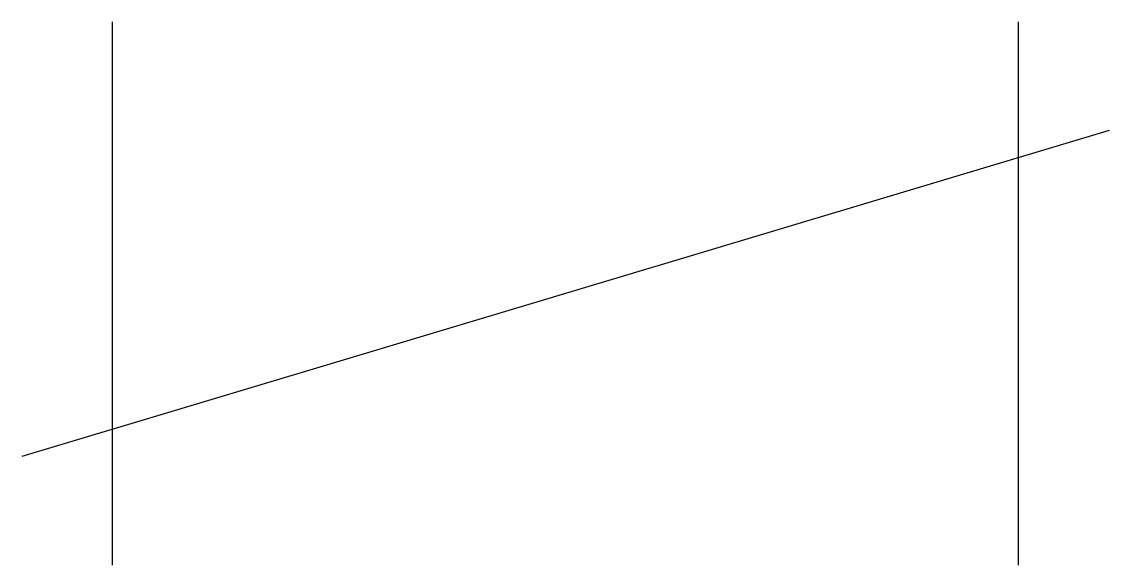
# Model space of a CAD drawing. Header units: millimetres. Extents: x -2930.017 to -2929.517, y 3747.499 to 3747.749.
import ezdxf

# ---------------------------------------------------------------- set-up
doc = ezdxf.new("R2010")
doc.units = ezdxf.units.MM
doc.header["$LTSCALE"] = 10
doc.layers.add('Ele_diagramas', color=2, linetype='Continuous')

msp = doc.modelspace()

# ---------------------------------------------------------------- linework, layer by layer
at = {"layer": 'Ele_diagramas', "color": 4}
for p, q in [((-2929.97573, 3747.49931), (-2929.97573, 3747.74931)), ((-2929.55906, 3747.49931), (-2929.55906, 3747.74931))]:
    msp.add_line(p, q, dxfattribs=at)
at = {"layer": 'Ele_diagramas', "color": 3}
msp.add_line((-2929.5174, 3747.69931), (-2930.0174, 3747.54931), dxfattribs=at)

doc.saveas('drawing.dxf')
